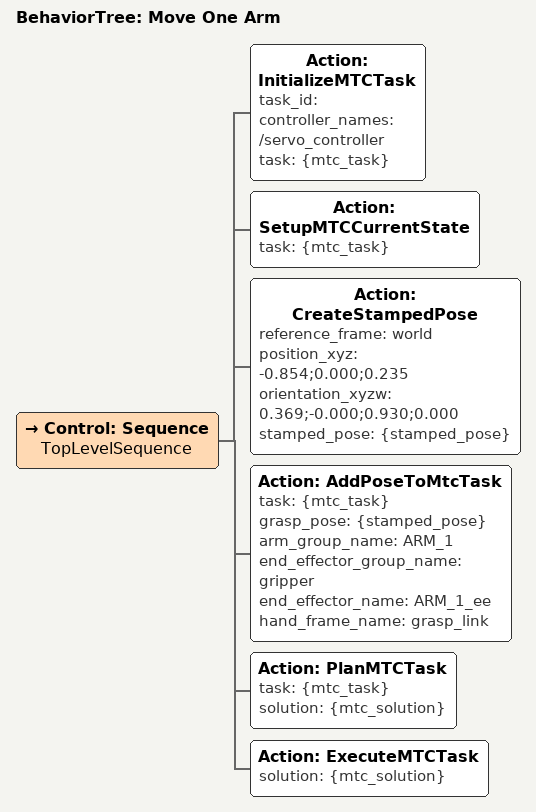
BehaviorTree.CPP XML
<?xml version='1.0' encoding='UTF-8'?>
<root BTCPP_format="4" main_tree_to_execute="Move One Arm">
  <BehaviorTree ID="Move One Arm" _description="" _hardcoded="false">
    <Control ID="Sequence" name="TopLevelSequence">
      <Action ID="InitializeMTCTask" task_id="" controller_names="/servo_controller" task="{mtc_task}"/>
      <Action ID="SetupMTCCurrentState" task="{mtc_task}"/>
      <Action ID="CreateStampedPose" reference_frame="world" position_xyz="-0.854;0.000;0.235" orientation_xyzw="0.369;-0.000;0.930;0.000" stamped_pose="{stamped_pose}"/>
      <Action ID="AddPoseToMtcTask" task="{mtc_task}" grasp_pose="{stamped_pose}" arm_group_name="ARM_1" end_effector_group_name="gripper" end_effector_name="ARM_1_ee" hand_frame_name="grasp_link"/>
      <Action ID="PlanMTCTask" task="{mtc_task}" solution="{mtc_solution}"/>
      <Action ID="ExecuteMTCTask" solution="{mtc_solution}"/>
    </Control>
  </BehaviorTree>
</root>
